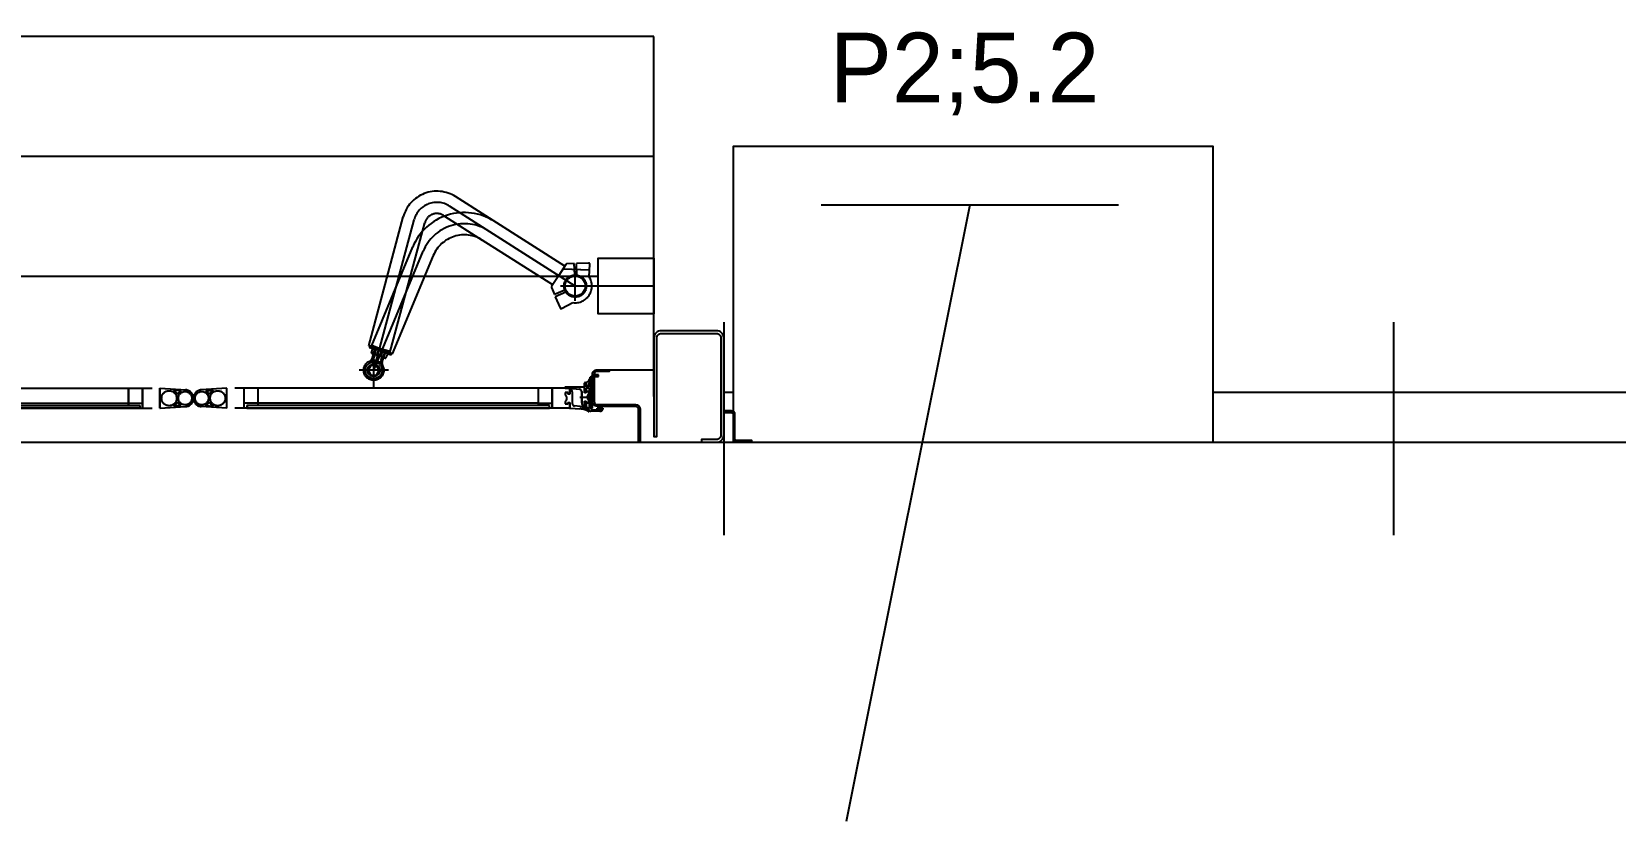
# Model space of a CAD drawing. Header units: millimetres. Extents: x 39 to 880, y 30 to 327.
# Drawn here: x 225.8 to 282.5, y 104.7 to 133 of the extents above; entities that cross this region are included whole.
import ezdxf

# ---------------------------------------------------------------- set-up
doc = ezdxf.new("R2010")
doc.units = ezdxf.units.MM
doc.linetypes.add('ACAD_ISO10W100', pattern=[18.5, 12, -3, 0.5, -3])
doc.layers.add('AXE', color=1, linetype='ACAD_ISO10W100')
doc.layers.add('SUBTIRE', color=1, linetype='Continuous')

msp = doc.modelspace()

# ---------------------------------------------------------------- linework, layer by layer
at = {"color": 2}
msp.add_line((254.045, 126.757), (264.698, 126.757), dxfattribs=at)
at = {"color": 1}
msp.add_line((259.372, 126.757), (254.941, 104.653), dxfattribs=at)
msp.add_lwpolyline([(250.891, 118.244), (268.091, 118.244), (268.091, 128.844), (250.891, 128.844)], close=True)
at = {"layer": 'AXE'}
for p, q in [((245.227, 123.844), (240.726, 126.711)), ((244.852, 124.557), (240.941, 127.048)), ((237.83, 121.7), (239.068, 126.32)), ((238.009, 120.824), (239.454, 126.216)), ((239.758, 125.804), (239.84, 126.113)), ((240.55, 126.349), (240.512, 126.374)), ((240.55, 126.349), (241.899, 125.49)), ((238.603, 121.493), (239.758, 125.804)), ((244.422, 123.882), (241.899, 125.49)), ((237.946, 121.716), (239.407, 125.243)), ((238.009, 120.824), (239.776, 125.09)), ((238.685, 121.41), (240.146, 124.937)), ((244.791, 124.461), (245.743, 124.419)), ((244.794, 124.461), (245.747, 124.419)), ((245.21, 124.243), (245.192, 124.646)), ((245.227, 123.314), (245.227, 124.374)), ((245.231, 123.314), (245.231, 124.374)), ((245.29, 124.239), (245.272, 124.65)), ((244.858, 123.691), (244.485, 123.536)), ((248.051, 123.844), (244.702, 123.844)), ((245.756, 123.844), (244.706, 123.844)), ((244.896, 123.62), (244.516, 123.462)), ((250.551, 122.554), (250.551, 114.913)), ((274.551, 122.554), (274.551, 114.913)), ((237.967, 121.663), (237.83, 121.7)), ((237.868, 121.69), (237.853, 121.632)), ((238.061, 121.576), (237.853, 121.632)), ((237.925, 121.437), (237.966, 121.591)), ((238.685, 121.41), (237.946, 121.716)), ((237.983, 121.7), (237.96, 121.645)), ((238.625, 121.369), (237.96, 121.645)), ((238.603, 121.493), (237.967, 121.663)), ((238.006, 121.442), (238.067, 121.59)), ((238.009, 120.223), (238.009, 121.424)), ((238.082, 121.559), (238.044, 121.416)), ((238.548, 121.445), (238.061, 121.576)), ((238.177, 121.544), (238.116, 121.396)), ((238.314, 121.497), (238.273, 121.343)), ((238.399, 121.452), (238.338, 121.305)), ((238.389, 121.312), (238.43, 121.466)), ((238.564, 121.503), (238.548, 121.445)), ((238.648, 121.425), (238.625, 121.369)), ((237.966, 121.279), (237.999, 121.406)), ((237.98, 121.411), (238.069, 121.387)), ((238.025, 121.281), (238.076, 121.402)), ((238.044, 121.416), (238.041, 121.406)), ((238.057, 121.41), (238.223, 121.341)), ((238.069, 121.387), (238.154, 121.365)), ((238.328, 121.318), (238.154, 121.365)), ((238.39, 121.272), (238.223, 121.341)), ((238.275, 121.197), (238.309, 121.323)), ((238.321, 121.159), (238.371, 121.28)), ((238.449, 121.259), (238.51, 121.406)), ((238.534, 120.824), (237.484, 120.824)), ((238.537, 120.824), (237.487, 120.824)), ((218.07, 120.182), (230.35, 120.182)), ((218.073, 120.182), (230.353, 120.182)), ((229.229, 119.562), (229.229, 120.182)), ((229.232, 119.562), (229.232, 120.182)), ((229.73, 119.462), (229.73, 120.182)), ((229.733, 119.462), (229.733, 120.182)), ((230.35, 120.182), (231.27, 120.122)), ((230.35, 119.462), (230.35, 120.182)), ((230.353, 120.182), (231.273, 120.122)), ((230.353, 119.462), (230.353, 120.182)), ((232.749, 120.182), (231.828, 120.122)), ((232.752, 120.182), (231.832, 120.122)), ((245.029, 120.182), (232.749, 120.182)), ((232.749, 119.462), (232.749, 120.182)), ((245.032, 120.182), (232.752, 120.182)), ((232.752, 119.462), (232.752, 120.182)), ((233.369, 119.462), (233.369, 120.182)), ((233.372, 119.462), (233.372, 120.182)), ((233.869, 119.562), (233.869, 120.182)), ((233.872, 119.562), (233.873, 120.182)), ((243.908, 119.562), (243.908, 120.182)), ((243.911, 119.562), (243.911, 120.182)), ((244.409, 119.462), (244.409, 120.182)), ((244.412, 119.462), (244.412, 120.182)), ((245.389, 119.862), (245.909, 119.862)), ((245.392, 119.862), (245.912, 119.862)), ((218.07, 119.462), (230.35, 119.462)), ((218.073, 119.462), (230.353, 119.462)), ((219.19, 119.642), (229.229, 119.642)), ((219.193, 119.642), (229.232, 119.642)), ((229.229, 119.642), (229.73, 119.642)), ((229.232, 119.642), (229.733, 119.642)), ((230.35, 119.462), (231.269, 119.523)), ((230.353, 119.462), (231.272, 119.523)), ((232.749, 119.462), (231.829, 119.523)), ((232.752, 119.462), (231.833, 119.523)), ((245.029, 119.462), (232.749, 119.462)), ((245.032, 119.462), (232.752, 119.462)), ((233.869, 119.642), (233.369, 119.642)), ((233.872, 119.642), (233.372, 119.642)), ((243.908, 119.642), (233.869, 119.642)), ((243.911, 119.642), (233.872, 119.642)), ((243.908, 119.642), (244.409, 119.642)), ((243.911, 119.642), (244.412, 119.642)), ((246.092, 119.442), (246.152, 119.442))]:
    msp.add_line(p, q, dxfattribs=at)
for points in [[(245.192, 124.646), (244.921, 124.634, 0.244698), (244.889, 124.616), (244.637, 124.22), (244.385, 123.824, 0.244698), (244.382, 123.787), (244.485, 123.536)], [(244.516, 123.462), (244.684, 123.057, 0.440011), (244.739, 123.037), (245.147, 123.249, 0.639522), (245.732, 124.168), (245.752, 124.627, 0.440011), (245.711, 124.669), (245.272, 124.65)], [(245.767, 120.573, -1.085379), (245.787, 120.57, -0.117221), (245.717, 120.342), (245.717, 120.282), (245.737, 120.282), (245.737, 120.222), (245.677, 120.222), (245.617, 120.302), (245.617, 120.382, 0.232811), (245.768, 120.576)], [(245.771, 120.573, -1.085379), (245.791, 120.57, -0.117221), (245.721, 120.342), (245.721, 120.282), (245.741, 120.282), (245.741, 120.222), (245.681, 120.222), (245.621, 120.302), (245.621, 120.382, 0.232811), (245.771, 120.576)], [(231.096, 120.081), (230.844, 120.108, -0.158277), (230.98, 119.957, -0.144249), (231.096, 120.081, -1.072469)], [(231.099, 120.081), (230.847, 120.108, -0.158277), (230.984, 119.957, -0.144249), (231.099, 120.081, -1.072469)], [(232.002, 120.081), (232.254, 120.108, 0.158277), (232.118, 119.957, 0.144249), (232.002, 120.081, 1.072469)], [(232.006, 120.081), (232.257, 120.108, 0.158277), (232.121, 119.957, 0.144249), (232.006, 120.081, 1.072469)], [(231.097, 119.565), (230.845, 119.537, 0.158277), (230.981, 119.689, 0.144249), (231.097, 119.565, 1.072469)], [(231.1, 119.565), (230.848, 119.537, 0.158277), (230.984, 119.689, 0.144249), (231.1, 119.565, 1.072469)], [(232.002, 119.565), (232.253, 119.537, -0.158277), (232.117, 119.689, -0.144249), (232.002, 119.565, -1.072469)], [(232.005, 119.565), (232.257, 119.537, -0.158277), (232.121, 119.689, -0.144249), (232.005, 119.565, -1.072469)], [(246.049, 119.402, -0.414217), (246.019, 119.432), (246.019, 119.464), (246.219, 119.464), (246.219, 119.442, -0.414214), (246.139, 119.362), (246.109, 119.362)], [(246.052, 119.402, -0.414217), (246.022, 119.432), (246.022, 119.464), (246.222, 119.464), (246.222, 119.442, -0.414214), (246.142, 119.362), (246.112, 119.362)]]:
    msp.add_lwpolyline(points, format="xyb", dxfattribs=at)
for points in [[(238.209, 120.824), (238.109, 120.997), (237.909, 120.997), (237.809, 120.824), (237.909, 120.65), (238.109, 120.65)], [(229.63, 119.462), (218.79, 119.462), (218.79, 119.562), (229.63, 119.562)], [(229.633, 119.462), (218.793, 119.462), (218.793, 119.562), (229.633, 119.562)], [(233.469, 119.462), (244.309, 119.462), (244.309, 119.562), (233.469, 119.562)], [(233.472, 119.462), (244.312, 119.462), (244.312, 119.562), (233.472, 119.562)]]:
    msp.add_lwpolyline(points, close=True, dxfattribs=at)
for points in [[(245.785, 119.362, -0.131652), (245.735, 119.376), (245.609, 119.449, -0.267949), (245.559, 119.535), (245.559, 119.712), (245.619, 119.712), (245.619, 119.535, 0.267949), (245.639, 119.501), (245.709, 119.46, 0.57735), (245.739, 119.478), (245.739, 120.182), (245.619, 120.182), (245.619, 120.012), (245.559, 120.012), (245.559, 120.362, -0.414214), (245.579, 120.382), (245.619, 120.382), (245.619, 120.222), (245.739, 120.222), (245.739, 120.282), (245.719, 120.282), (245.719, 120.342), (245.789, 120.342), (245.789, 119.462, 0.414214), (245.849, 119.402), (246.049, 119.402, 0.414214), (246.089, 119.442), (246.089, 119.442), (246.149, 119.442), (246.149, 119.402, -0.414212), (246.109, 119.362), (245.789, 119.362)], [(245.789, 119.362, -0.131652), (245.739, 119.376), (245.612, 119.449, -0.267949), (245.562, 119.535), (245.562, 119.712), (245.622, 119.712), (245.622, 119.535, 0.267949), (245.642, 119.501), (245.712, 119.46, 0.57735), (245.742, 119.478), (245.742, 120.182), (245.622, 120.182), (245.622, 120.012), (245.562, 120.012), (245.562, 120.362, -0.414214), (245.582, 120.382), (245.622, 120.382), (245.622, 120.222), (245.742, 120.222), (245.742, 120.282), (245.722, 120.282), (245.722, 120.342), (245.792, 120.342), (245.792, 119.462, 0.414214), (245.852, 119.402), (246.052, 119.402, 0.414214), (246.092, 119.442), (246.092, 119.442), (246.152, 119.442), (246.152, 119.402, -0.414212), (246.112, 119.362), (245.792, 119.362)], [(246.062, 120.662), (245.907, 120.662, 0.414214), (245.787, 120.542), (245.787, 119.462), (245.847, 119.462), (245.847, 120.542, -0.414214), (245.907, 120.602), (246.062, 120.602)], [(246.065, 120.662), (245.911, 120.662, 0.414214), (245.791, 120.542), (245.791, 119.462), (245.851, 119.462), (245.851, 120.542, -0.414214), (245.911, 120.602), (246.065, 120.602)], [(245.559, 119.712), (245.619, 119.712), (245.619, 119.662), (245.719, 119.662), (245.719, 119.737, -0.480385), (245.719, 119.987), (245.719, 120.062), (245.619, 120.062), (245.619, 120.012), (245.559, 120.012), (245.559, 120.222), (245.359, 120.222), (244.878, 120.222, 0.97941), (244.879, 120.182), (245.029, 120.182), (245.388, 120.142, -0.381674), (245.459, 120.062), (245.459, 119.686, 0.168299), (245.523, 119.5, 0.71189), (245.559, 119.512)], [(245.562, 119.712), (245.622, 119.712), (245.622, 119.662), (245.722, 119.662), (245.722, 119.737, -0.480385), (245.722, 119.987), (245.722, 120.062), (245.622, 120.062), (245.622, 120.012), (245.562, 120.012), (245.562, 120.222), (245.362, 120.222), (244.881, 120.222, 0.97941), (244.882, 120.182), (245.032, 120.182), (245.391, 120.142, -0.381674), (245.462, 120.062), (245.462, 119.686, 0.168299), (245.526, 119.5, 0.71189), (245.562, 119.512)], [(245.719, 119.385), (245.596, 119.456, 0.103173), (245.402, 119.52), (245.2, 119.543, -0.381674), (245.129, 119.622), (245.129, 119.999, 0.180575), (245.07, 120.17, 0.634663), (245.029, 120.161), (245.029, 119.972), (244.969, 119.972), (244.969, 120.022), (244.869, 120.022), (244.869, 119.947, -0.480385), (244.869, 119.697), (244.869, 119.622), (244.969, 119.622), (244.969, 119.672), (245.029, 119.672), (245.029, 119.462), (245.229, 119.451), (245.393, 119.441, -0.115335), (245.699, 119.351, 0.996879)], [(245.722, 119.385), (245.599, 119.456, 0.103173), (245.405, 119.52), (245.203, 119.543, -0.381674), (245.132, 119.622), (245.132, 119.999, 0.180575), (245.073, 120.17, 0.634663), (245.032, 120.161), (245.032, 119.972), (244.972, 119.972), (244.972, 120.022), (244.872, 120.022), (244.872, 119.947, -0.480385), (244.872, 119.697), (244.872, 119.622), (244.972, 119.622), (244.972, 119.672), (245.032, 119.672), (245.032, 119.462), (245.232, 119.451), (245.396, 119.441, -0.115335), (245.702, 119.351, 0.996879)]]:
    msp.add_lwpolyline(points, format="xyb", close=True, dxfattribs=at)
for centre, radius in [((245.227, 123.844), 0.4), ((245.227, 123.844), 0.36), ((238.009, 120.824), 0.36), ((238.009, 120.824), 0.3), ((238.009, 120.824), 0.22), ((238.009, 120.824), 0.2), ((230.679, 119.822), 0.27), ((230.682, 119.822), 0.27), ((231.249, 119.823), 0.24), ((231.252, 119.823), 0.24), ((231.849, 119.823), 0.24), ((231.852, 119.823), 0.24), ((232.419, 119.822), 0.27), ((232.422, 119.822), 0.27)]:
    msp.add_circle(centre, radius, dxfattribs=at)
for centre, radius, start, end in [((240.272, 125.997), 1.246, 57.5, 165), ((240.272, 125.997), 0.846, 57.5, 165), ((241.254, 124.478), 2, 57.5, 157.5), ((241.254, 124.478), 1.6, 57.5, 157.5), ((240.272, 125.997), 0.446, 57.5, 165), ((241.254, 124.478), 1.2, 57.5, 157.5), ((238.027, 121.585), 0.18, 235.5288, 274.4712), ((237.98, 121.411), 0.18, 63.8195, 94.4712), ((237.983, 121.411), 0.18, 63.8195, 94.4712), ((238.126, 121.576), 0.18, 228.0288, 266.9712), ((237.98, 121.411), 0.18, 55.5288, 63.7914), ((238.057, 121.41), 0.18, 48.0288, 86.9712), ((238.018, 120.858), 0.705, 65.1936, 84.8064), ((238.023, 120.856), 0.705, 57.6936, 77.3064), ((238.328, 121.318), 0.18, 55.5288, 94.4712), ((238.39, 121.272), 0.18, 48.0288, 86.9712), ((237.772, 121.331), 0.2, 295.0052, 345), ((237.841, 121.358), 0.2, 287.5052, 337.5), ((238.336, 122.045), 0.705, 245.1936, 247.9113), ((238.336, 122.045), 0.705, 247.9113, 264.8064), ((238.493, 121.992), 0.705, 237.6936, 257.3064), ((238.468, 121.145), 0.2, 165, 214.9948), ((238.374, 121.492), 0.18, 235.5288, 274.4712), ((238.506, 121.082), 0.2, 157.5, 207.4948), ((238.459, 121.438), 0.18, 228.0288, 266.9712), ((231.249, 119.822), 0.3, 273.7749, 86.2294), ((231.252, 119.822), 0.3, 273.7749, 86.2294), ((231.849, 119.822), 0.3, 93.7706, 266.2251), ((231.852, 119.822), 0.3, 93.7706, 266.2251)]:
    msp.add_arc(centre, radius, start, end, dxfattribs=at)
at = {"layer": 'SUBTIRE'}
for p, q in [((248.051, 132.784), (215.051, 132.784)), ((248.051, 119.884), (248.051, 132.784)), ((248.051, 128.484), (215.051, 128.484)), ((246.051, 124.184), (217.051, 124.184)), ((246.451, 120.843), (248.051, 120.843)), ((250.551, 120.044), (250.891, 120.044)), ((268.091, 120.044), (294.351, 120.044)), ((246.011, 119.533), (247.391, 119.533)), ((151.351, 118.244), (295.291, 118.244))]:
    msp.add_line(p, q, dxfattribs=at)
msp.add_lwpolyline([(248.051, 122.844), (246.051, 122.844), (246.051, 124.844), (248.051, 124.844)], close=True, dxfattribs=at)
for points in [[(249.751, 118.243), (250.291, 118.243, 0.414214), (250.551, 118.504), (250.551, 121.983, 0.414214), (250.291, 122.243), (248.311, 122.243, 0.414214), (248.051, 121.983), (248.051, 118.444), (248.151, 118.444), (248.151, 121.983, -0.414214), (248.311, 122.143), (250.291, 122.143, -0.414214), (250.451, 121.983), (250.451, 118.504, -0.414214), (250.291, 118.344), (249.751, 118.344)], [(246.011, 119.593), (247.391, 119.593, -0.414214), (247.551, 119.433), (247.551, 118.243), (247.491, 118.243), (247.491, 119.433, 0.414214), (247.391, 119.533), (246.011, 119.533, -0.414214), (245.851, 119.693), (245.851, 120.683, -0.414214), (246.011, 120.843), (246.451, 120.843), (246.451, 120.783), (246.011, 120.783, 0.414214), (245.911, 120.683), (245.911, 119.693, 0.414214)], [(250.551, 119.305), (250.831, 119.305, -0.414214), (250.891, 119.245), (250.891, 118.364, 0.414214), (251.011, 118.244), (251.551, 118.244), (251.551, 118.304), (251.011, 118.304, -0.414214), (250.951, 118.364), (250.951, 119.245, 0.414214), (250.831, 119.365), (250.551, 119.365)]]:
    msp.add_lwpolyline(points, format="xyb", close=True, dxfattribs=at)

# ---------------------------------------------------------------- texts
at = {"color": 2}
msp.add_text('P2;5.2', height=2.5, dxfattribs=at).set_placement((254.345, 130.426))

doc.saveas('drawing.dxf')
